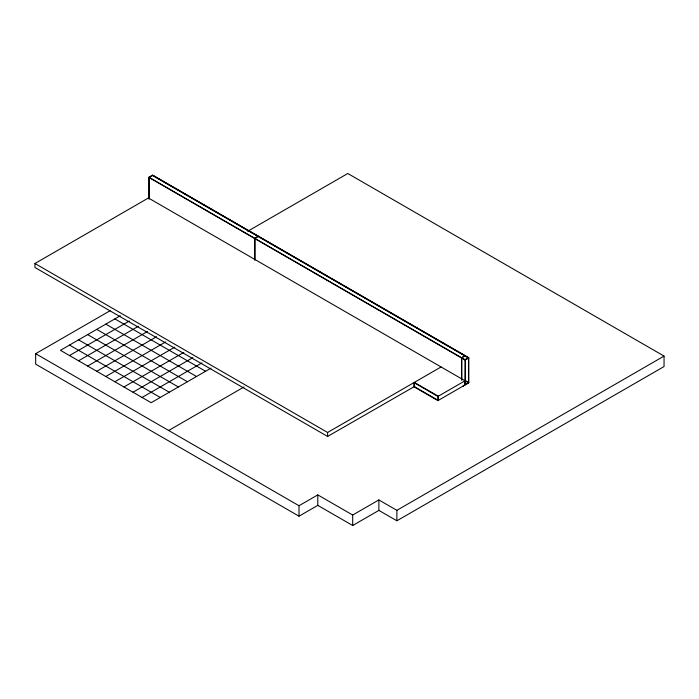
<?xml version="1.0" encoding="UTF-8"?>
<svg xmlns="http://www.w3.org/2000/svg" width="699" height="699" viewBox="0 0 699 699"><rect width="100%" height="100%" fill="white"/><g stroke="black" fill="none" stroke-linecap="round" stroke-linejoin="round"><path stroke-width="1.05" d="M396.883 520.799L396.883 510.331L664.05 356.088L664.05 366.547L396.883 520.799L378.867 510.392L352.689 525.508L317.792 505.36L299.015 516.194L35.666 364.153L35.666 353.694L110.084 310.723M148.948 198.953L148.948 177.249L152.583 175.152L468.741 357.687L468.741 382.825L437.923 400.623L413.974 386.8L413.974 382.606L437.923 396.438L465.018 380.789L468.741 382.825M152.583 175.362L148.948 177.459L465.115 359.994L468.741 357.897L152.583 175.152M414.795 386.32L327.604 436.447L34.95 267.481L34.95 263.506L148.415 197.992L465.018 380.789L465.018 384.66L463.21 386.023M247.743 231.247L347.787 173.492L664.05 356.088M120.307 315.747L60.437 350.313L151.15 402.694L211.028 368.12M254.751 238.542L258.377 236.236L254.751 238.333L254.751 260.037M69.507 355.555L129.385 320.981M78.576 360.789L138.454 326.223M87.655 366.031L147.524 331.457M96.724 371.265L156.593 336.7M105.794 376.499L165.672 341.933M114.863 381.741L174.741 347.176M123.941 386.975L183.811 352.41M133.011 392.218L192.88 357.643M142.08 397.451L201.959 362.886M168.677 430.479L244.038 386.975M34.95 263.506L327.604 432.471L441.069 366.958M461.585 357.958L465.211 355.651L461.585 357.748L461.585 379.452M465.115 359.784L468.741 357.687M463.297 385.761L468.741 382.624L465.211 380.579M35.666 353.694L299.015 505.735L317.792 494.892L352.689 515.041L378.867 499.934L396.883 510.331M152.399 175.466L468.557 358.002L468.557 382.729M148.948 177.249L465.298 359.889L465.298 384.607M114.863 318.893L205.585 371.265M105.794 324.126L196.515 376.499M96.724 329.369L187.437 381.741M87.655 334.603L178.367 386.975M78.576 339.836L169.298 392.218M69.507 345.079L160.228 397.451M465.211 359.085L465.115 384.712M461.768 357.853L461.768 380.422M437.923 396.438L437.923 400.623M378.867 499.934L378.867 510.392M352.689 515.041L352.689 525.508M327.604 432.471L327.604 436.447M317.792 494.892L317.792 505.36M299.015 505.735L299.015 516.194M254.925 238.438L254.925 259.932M149.132 177.354L149.132 198.848M438.282 396.228L414.332 382.397L414.332 386.591L438.282 400.413L438.282 396.228"/></g></svg>
